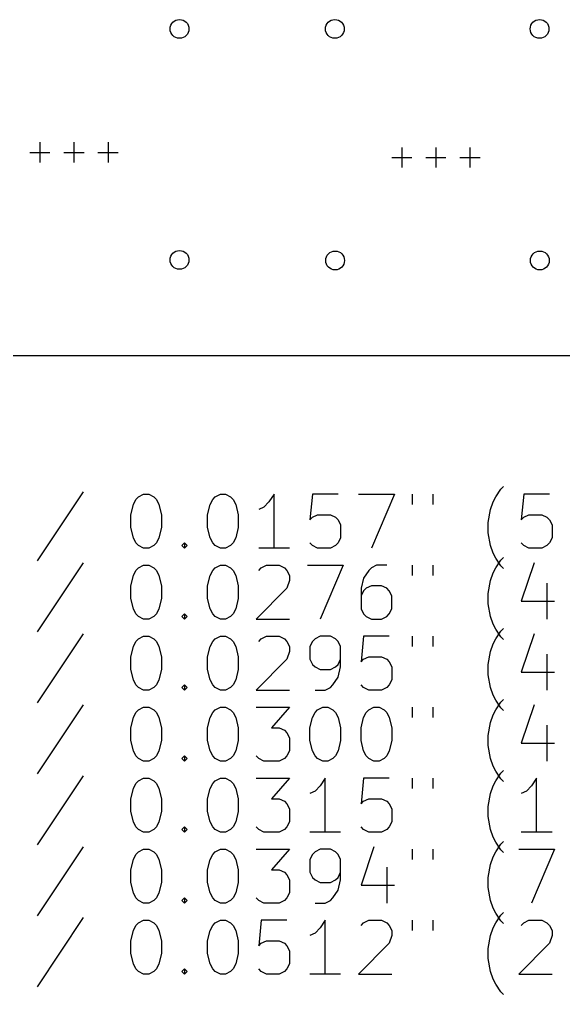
# Model space of a CAD drawing. Extents: x 2.9 to 8.93, y -5.83 to -2.73.
# Drawn here: x 3.603 to 4.4, y -5.829 to -4.402 of the extents above; entities that cross this region are included whole.
import ezdxf

# ---------------------------------------------------------------- set-up
doc = ezdxf.new("R2010")
doc.units = 0
doc.header["$MEASUREMENT"] = 0
doc.layers.add('BLACK', color=7, linetype='CONTINUOUS')

msp = doc.modelspace()

# ---------------------------------------------------------------- linework, layer by layer
at = {"layer": 'BLACK', "linetype": 'CONTINUOUS'}
for p, q in [((3.63268, -4.5815), (3.63268, -4.61103)), ((3.68268, -4.5815), (3.68268, -4.61103)), ((3.73268, -4.5815), (3.73268, -4.61103)), ((3.61791, -4.59627), (3.64744, -4.59627)), ((3.66791, -4.59627), (3.69744, -4.59627)), ((3.71791, -4.59627), (3.74744, -4.59627)), ((4.16299, -4.58901), (4.16299, -4.61854)), ((4.21299, -4.58901), (4.21299, -4.61854)), ((4.26299, -4.58901), (4.26299, -4.61854)), ((4.14823, -4.60378), (4.17776, -4.60378)), ((4.19823, -4.60378), (4.22776, -4.60378)), ((4.24823, -4.60378), (4.27776, -4.60378)), ((3.04724, -4.8937), (8.83465, -4.8937)), ((3.69624, -5.09309), (3.62875, -5.19433)), ((4.30067, -5.10059), (4.30816, -5.08934)), ((4.30816, -5.08934), (4.31191, -5.08559)), ((3.76973, -5.11184), (3.77348, -5.10434)), ((3.77348, -5.10434), (3.77723, -5.10059)), ((3.77723, -5.10059), (3.78473, -5.09684)), ((3.78473, -5.09684), (3.79223, -5.09684)), ((3.79223, -5.09684), (3.79973, -5.10059)), ((3.79973, -5.10059), (3.80348, -5.10434)), ((3.80348, -5.10434), (3.80723, -5.11184)), ((3.88222, -5.11184), (3.88597, -5.10434)), ((3.88597, -5.10434), (3.88972, -5.10059)), ((3.88972, -5.10059), (3.89722, -5.09684)), ((3.89722, -5.09684), (3.90472, -5.09684)), ((3.90472, -5.09684), (3.91221, -5.10059)), ((3.91221, -5.10059), (3.91596, -5.10434)), ((3.91596, -5.10434), (3.91971, -5.11184)), ((3.96846, -5.10809), (3.96096, -5.11559)), ((3.97596, -5.09684), (3.96846, -5.10809)), ((3.97596, -5.17558), (3.97596, -5.09684)), ((4.0322, -5.09684), (4.02845, -5.13434)), ((4.06969, -5.09684), (4.0322, -5.09684)), ((4.09969, -5.09684), (4.15218, -5.09684)), ((4.15218, -5.09684), (4.11844, -5.17558)), ((4.17843, -5.09684), (4.17843, -5.11184)), ((4.20843, -5.09684), (4.20843, -5.11184)), ((4.29317, -5.11934), (4.29692, -5.10809)), ((4.29692, -5.10809), (4.30067, -5.10059)), ((4.34191, -5.09684), (4.33816, -5.13434)), ((4.37941, -5.09684), (4.34191, -5.09684)), ((3.76598, -5.12684), (3.76973, -5.11184)), ((3.80723, -5.11184), (3.81098, -5.12684)), ((3.87847, -5.12684), (3.88222, -5.11184)), ((3.91971, -5.11184), (3.92346, -5.12684)), ((3.96096, -5.11559), (3.95346, -5.11934)), ((4.28942, -5.13809), (4.29317, -5.11934)), ((3.76598, -5.14558), (3.76598, -5.12684)), ((3.81098, -5.12684), (3.81098, -5.14558)), ((3.87847, -5.14558), (3.87847, -5.12684)), ((3.92346, -5.12684), (3.92346, -5.14558)), ((4.02845, -5.13434), (4.0322, -5.13059)), ((4.0322, -5.13059), (4.0397, -5.12684)), ((4.0397, -5.12684), (4.05845, -5.12684)), ((4.05845, -5.12684), (4.06594, -5.13059)), ((4.06594, -5.13059), (4.06969, -5.13434)), ((4.06969, -5.13434), (4.07344, -5.14184)), ((4.28942, -5.15308), (4.28942, -5.13809)), ((4.33816, -5.13434), (4.34191, -5.13059)), ((4.34191, -5.13059), (4.34941, -5.12684)), ((4.34941, -5.12684), (4.36816, -5.12684)), ((4.36816, -5.12684), (4.37566, -5.13059)), ((4.37566, -5.13059), (4.37941, -5.13434)), ((4.37941, -5.13434), (4.38316, -5.14184)), ((3.76973, -5.16058), (3.76598, -5.14558)), ((3.81098, -5.14558), (3.80723, -5.16058)), ((3.88222, -5.16058), (3.87847, -5.14558)), ((3.92346, -5.14558), (3.91971, -5.16058)), ((4.07344, -5.14184), (4.07344, -5.16058)), ((4.38316, -5.14184), (4.38316, -5.16058)), ((3.77348, -5.16808), (3.76973, -5.16058)), ((3.80723, -5.16058), (3.80348, -5.16808)), ((3.88597, -5.16808), (3.88222, -5.16058)), ((3.91971, -5.16058), (3.91596, -5.16808)), ((4.07344, -5.16058), (4.06969, -5.16808)), ((4.29317, -5.17183), (4.28942, -5.15308)), ((4.38316, -5.16058), (4.37941, -5.16808)), ((3.77723, -5.17183), (3.77348, -5.16808)), ((3.78473, -5.17558), (3.77723, -5.17183)), ((3.79223, -5.17558), (3.78473, -5.17558)), ((3.79973, -5.17183), (3.79223, -5.17558)), ((3.80348, -5.16808), (3.79973, -5.17183)), ((3.84097, -5.17183), (3.84472, -5.16808)), ((3.84472, -5.17558), (3.84097, -5.17183)), ((3.84472, -5.16808), (3.84847, -5.17183)), ((3.84472, -5.16808), (3.84472, -5.17558)), ((3.84847, -5.17183), (3.84472, -5.17558)), ((3.88972, -5.17183), (3.88597, -5.16808)), ((3.89722, -5.17558), (3.88972, -5.17183)), ((3.90472, -5.17558), (3.89722, -5.17558)), ((3.91221, -5.17183), (3.90472, -5.17558)), ((3.91596, -5.16808), (3.91221, -5.17183)), ((3.99845, -5.17558), (3.95346, -5.17558)), ((4.0322, -5.17183), (4.02845, -5.16808)), ((4.0397, -5.17558), (4.0322, -5.17183)), ((4.05845, -5.17558), (4.0397, -5.17558)), ((4.06594, -5.17183), (4.05845, -5.17558)), ((4.06969, -5.16808), (4.06594, -5.17183)), ((4.29692, -5.18308), (4.29317, -5.17183)), ((4.34191, -5.17183), (4.33816, -5.16808)), ((4.34941, -5.17558), (4.34191, -5.17183)), ((4.36816, -5.17558), (4.34941, -5.17558)), ((4.37566, -5.17183), (4.36816, -5.17558)), ((4.37941, -5.16808), (4.37566, -5.17183)), ((4.30067, -5.19058), (4.29692, -5.18308)), ((4.30816, -5.20183), (4.30067, -5.19058)), ((4.30067, -5.20453), (4.30816, -5.19328)), ((4.30816, -5.19328), (4.31191, -5.18953)), ((3.69624, -5.19703), (3.62875, -5.29827)), ((3.76973, -5.21578), (3.77348, -5.20828)), ((3.77348, -5.20828), (3.77723, -5.20453)), ((3.77723, -5.20453), (3.78473, -5.20078)), ((3.78473, -5.20078), (3.79223, -5.20078)), ((3.79223, -5.20078), (3.79973, -5.20453)), ((3.79973, -5.20453), (3.80348, -5.20828)), ((3.80348, -5.20828), (3.80723, -5.21578)), ((3.88222, -5.21578), (3.88597, -5.20828)), ((3.88597, -5.20828), (3.88972, -5.20453)), ((3.88972, -5.20453), (3.89722, -5.20078)), ((3.89722, -5.20078), (3.90472, -5.20078)), ((3.90472, -5.20078), (3.91221, -5.20453)), ((3.91221, -5.20453), (3.91596, -5.20828)), ((3.91596, -5.20828), (3.91971, -5.21578)), ((3.95346, -5.20828), (3.95721, -5.20453)), ((3.95721, -5.20453), (3.96471, -5.20078)), ((3.96471, -5.20078), (3.98346, -5.20078)), ((3.98346, -5.20078), (3.99095, -5.20453)), ((3.99095, -5.20453), (3.9947, -5.20828)), ((3.9947, -5.20828), (3.99845, -5.21578)), ((4.0247, -5.20078), (4.07719, -5.20078)), ((4.07719, -5.20078), (4.04345, -5.27952)), ((4.11469, -5.20828), (4.10719, -5.21953)), ((4.11844, -5.20453), (4.11469, -5.20828)), ((4.12594, -5.20078), (4.11844, -5.20453)), ((4.14094, -5.20078), (4.12594, -5.20078)), ((4.17843, -5.20078), (4.17843, -5.21578)), ((4.20843, -5.20078), (4.20843, -5.21578)), ((4.29692, -5.21203), (4.30067, -5.20453)), ((4.31191, -5.20558), (4.30816, -5.20183)), ((4.35691, -5.19703), (4.33816, -5.25327)), ((3.76598, -5.23077), (3.76973, -5.21578)), ((3.80723, -5.21578), (3.81098, -5.23077)), ((3.87847, -5.23077), (3.88222, -5.21578)), ((3.91971, -5.21578), (3.92346, -5.23077)), ((3.99845, -5.22328), (3.9947, -5.23452)), ((3.99845, -5.21578), (3.99845, -5.22328)), ((4.10719, -5.21953), (4.10344, -5.23452)), ((4.28942, -5.24202), (4.29317, -5.22328)), ((4.29317, -5.22328), (4.29692, -5.21203)), ((3.76598, -5.24952), (3.76598, -5.23077)), ((3.81098, -5.23077), (3.81098, -5.24952)), ((3.87847, -5.24952), (3.87847, -5.23077)), ((3.92346, -5.23077), (3.92346, -5.24952)), ((3.9947, -5.23452), (3.94971, -5.27952)), ((4.10344, -5.23452), (4.10344, -5.26452)), ((4.10719, -5.23827), (4.10344, -5.24577)), ((4.11094, -5.23452), (4.10719, -5.23827)), ((4.11844, -5.23077), (4.11094, -5.23452)), ((4.13344, -5.23077), (4.11844, -5.23077)), ((4.14094, -5.23452), (4.13344, -5.23077)), ((4.14469, -5.23827), (4.14094, -5.23452)), ((4.14843, -5.24577), (4.14469, -5.23827)), ((4.37566, -5.22702), (4.37566, -5.27952)), ((3.76973, -5.26452), (3.76598, -5.24952)), ((3.81098, -5.24952), (3.80723, -5.26452)), ((3.88222, -5.26452), (3.87847, -5.24952)), ((3.92346, -5.24952), (3.91971, -5.26452)), ((4.14843, -5.26452), (4.14843, -5.24577)), ((4.28942, -5.25702), (4.28942, -5.24202)), ((3.77348, -5.27202), (3.76973, -5.26452)), ((3.80723, -5.26452), (3.80348, -5.27202)), ((3.88597, -5.27202), (3.88222, -5.26452)), ((3.91971, -5.26452), (3.91596, -5.27202)), ((4.10344, -5.26452), (4.10719, -5.27202)), ((4.14469, -5.27202), (4.14843, -5.26452)), ((4.29317, -5.27577), (4.28942, -5.25702)), ((4.33816, -5.25327), (4.3869, -5.25327)), ((3.77723, -5.27577), (3.77348, -5.27202)), ((3.78473, -5.27952), (3.77723, -5.27577)), ((3.79223, -5.27952), (3.78473, -5.27952)), ((3.79973, -5.27577), (3.79223, -5.27952)), ((3.80348, -5.27202), (3.79973, -5.27577)), ((3.84097, -5.27577), (3.84472, -5.27202)), ((3.84472, -5.27952), (3.84097, -5.27577)), ((3.84472, -5.27202), (3.84847, -5.27577)), ((3.84472, -5.27202), (3.84472, -5.27952)), ((3.84847, -5.27577), (3.84472, -5.27952)), ((3.88972, -5.27577), (3.88597, -5.27202)), ((3.89722, -5.27952), (3.88972, -5.27577)), ((3.90472, -5.27952), (3.89722, -5.27952)), ((3.91221, -5.27577), (3.90472, -5.27952)), ((3.91596, -5.27202), (3.91221, -5.27577)), ((3.94971, -5.27952), (3.99845, -5.27952)), ((4.10719, -5.27202), (4.11094, -5.27577)), ((4.11094, -5.27577), (4.11844, -5.27952)), ((4.11844, -5.27952), (4.13344, -5.27952)), ((4.13344, -5.27952), (4.14094, -5.27577)), ((4.14094, -5.27577), (4.14469, -5.27202)), ((4.29692, -5.28702), (4.29317, -5.27577)), ((4.30067, -5.29452), (4.29692, -5.28702)), ((4.30816, -5.30576), (4.30067, -5.29452)), ((4.30816, -5.29722), (4.31191, -5.29347)), ((3.69624, -5.30097), (3.62875, -5.4022)), ((3.77348, -5.31221), (3.77723, -5.30846)), ((3.77723, -5.30846), (3.78473, -5.30471)), ((3.78473, -5.30471), (3.79223, -5.30471)), ((3.79223, -5.30471), (3.79973, -5.30846)), ((3.79973, -5.30846), (3.80348, -5.31221)), ((3.88597, -5.31221), (3.88972, -5.30846)), ((3.88972, -5.30846), (3.89722, -5.30471)), ((3.89722, -5.30471), (3.90472, -5.30471)), ((3.90472, -5.30471), (3.91221, -5.30846)), ((3.91221, -5.30846), (3.91596, -5.31221)), ((3.95346, -5.31221), (3.95721, -5.30846)), ((3.95721, -5.30846), (3.96471, -5.30471)), ((3.96471, -5.30471), (3.98346, -5.30471)), ((3.98346, -5.30471), (3.99095, -5.30846)), ((3.99095, -5.30846), (3.9947, -5.31221)), ((4.03595, -5.30846), (4.0322, -5.31221)), ((4.04345, -5.30471), (4.03595, -5.30846)), ((4.05845, -5.30471), (4.04345, -5.30471)), ((4.06594, -5.30846), (4.05845, -5.30471)), ((4.06969, -5.31221), (4.06594, -5.30846)), ((4.10719, -5.30471), (4.10344, -5.34221)), ((4.14469, -5.30471), (4.10719, -5.30471)), ((4.17843, -5.30471), (4.17843, -5.31971)), ((4.20843, -5.30471), (4.20843, -5.31971)), ((4.29692, -5.31596), (4.30067, -5.30846)), ((4.30067, -5.30846), (4.30816, -5.29722)), ((4.31191, -5.30951), (4.30816, -5.30576)), ((4.35691, -5.30097), (4.33816, -5.35721)), ((3.76598, -5.33471), (3.76973, -5.31971)), ((3.76973, -5.31971), (3.77348, -5.31221)), ((3.80348, -5.31221), (3.80723, -5.31971)), ((3.80723, -5.31971), (3.81098, -5.33471)), ((3.87847, -5.33471), (3.88222, -5.31971)), ((3.88222, -5.31971), (3.88597, -5.31221)), ((3.91596, -5.31221), (3.91971, -5.31971)), ((3.91971, -5.31971), (3.92346, -5.33471)), ((3.9947, -5.31221), (3.99845, -5.31971)), ((3.99845, -5.31971), (3.99845, -5.32721)), ((4.0322, -5.31221), (4.02845, -5.31971)), ((4.02845, -5.31971), (4.02845, -5.33846)), ((4.07344, -5.31971), (4.06969, -5.31221)), ((4.07344, -5.34971), (4.07344, -5.31971)), ((4.29317, -5.32721), (4.29692, -5.31596)), ((3.76598, -5.35346), (3.76598, -5.33471)), ((3.81098, -5.33471), (3.81098, -5.35346)), ((3.87847, -5.35346), (3.87847, -5.33471)), ((3.92346, -5.33471), (3.92346, -5.35346)), ((3.9947, -5.33846), (3.94971, -5.38346)), ((3.99845, -5.32721), (3.9947, -5.33846)), ((4.02845, -5.33846), (4.0322, -5.34596)), ((4.06969, -5.34596), (4.07344, -5.33846)), ((4.10344, -5.34221), (4.10719, -5.33846)), ((4.10719, -5.33846), (4.11469, -5.33471)), ((4.11469, -5.33471), (4.13344, -5.33471)), ((4.13344, -5.33471), (4.14094, -5.33846)), ((4.14094, -5.33846), (4.14469, -5.34221)), ((4.28942, -5.34596), (4.29317, -5.32721)), ((4.37566, -5.33096), (4.37566, -5.38346)), ((4.0322, -5.34596), (4.03595, -5.34971)), ((4.03595, -5.34971), (4.04345, -5.35346)), ((4.05845, -5.35346), (4.06594, -5.34971)), ((4.06594, -5.34971), (4.06969, -5.34596)), ((4.06969, -5.36471), (4.07344, -5.34971)), ((4.14469, -5.34221), (4.14843, -5.34971)), ((4.14843, -5.34971), (4.14843, -5.36846)), ((4.28942, -5.36096), (4.28942, -5.34596)), ((3.76973, -5.36846), (3.76598, -5.35346)), ((3.81098, -5.35346), (3.80723, -5.36846)), ((3.88222, -5.36846), (3.87847, -5.35346)), ((3.92346, -5.35346), (3.91971, -5.36846)), ((4.04345, -5.35346), (4.05845, -5.35346)), ((4.0622, -5.37596), (4.06969, -5.36471)), ((4.29317, -5.37971), (4.28942, -5.36096)), ((4.33816, -5.35721), (4.3869, -5.35721)), ((3.77348, -5.37596), (3.76973, -5.36846)), ((3.77723, -5.37971), (3.77348, -5.37596)), ((3.78473, -5.38346), (3.77723, -5.37971)), ((3.79973, -5.37971), (3.79223, -5.38346)), ((3.80348, -5.37596), (3.79973, -5.37971)), ((3.80723, -5.36846), (3.80348, -5.37596)), ((3.84097, -5.37971), (3.84472, -5.37596)), ((3.84472, -5.38346), (3.84097, -5.37971)), ((3.84472, -5.37596), (3.84847, -5.37971)), ((3.84472, -5.37596), (3.84472, -5.38346)), ((3.84847, -5.37971), (3.84472, -5.38346)), ((3.88597, -5.37596), (3.88222, -5.36846)), ((3.88972, -5.37971), (3.88597, -5.37596)), ((3.89722, -5.38346), (3.88972, -5.37971)), ((3.91221, -5.37971), (3.90472, -5.38346)), ((3.91596, -5.37596), (3.91221, -5.37971)), ((3.91971, -5.36846), (3.91596, -5.37596)), ((4.05095, -5.38346), (4.05845, -5.37971)), ((4.05845, -5.37971), (4.0622, -5.37596)), ((4.10719, -5.37971), (4.10344, -5.37596)), ((4.11469, -5.38346), (4.10719, -5.37971)), ((4.14094, -5.37971), (4.13344, -5.38346)), ((4.14469, -5.37596), (4.14094, -5.37971)), ((4.14843, -5.36846), (4.14469, -5.37596)), ((4.29692, -5.39095), (4.29317, -5.37971)), ((3.79223, -5.38346), (3.78473, -5.38346)), ((3.90472, -5.38346), (3.89722, -5.38346)), ((3.94971, -5.38346), (3.99845, -5.38346)), ((4.03595, -5.38346), (4.05095, -5.38346)), ((4.13344, -5.38346), (4.11469, -5.38346)), ((4.30067, -5.39845), (4.29692, -5.39095)), ((3.69624, -5.4049), (3.62875, -5.50614)), ((3.77723, -5.4124), (3.78473, -5.40865)), ((3.78473, -5.40865), (3.79223, -5.40865)), ((3.79223, -5.40865), (3.79973, -5.4124)), ((3.88972, -5.4124), (3.89722, -5.40865)), ((3.89722, -5.40865), (3.90472, -5.40865)), ((3.90472, -5.40865), (3.91221, -5.4124)), ((3.94971, -5.40865), (3.99845, -5.40865)), ((3.99845, -5.40865), (3.97221, -5.43865)), ((4.0397, -5.4124), (4.0472, -5.40865)), ((4.0472, -5.40865), (4.0547, -5.40865)), ((4.0547, -5.40865), (4.0622, -5.4124)), ((4.11469, -5.4124), (4.12219, -5.40865)), ((4.12219, -5.40865), (4.12969, -5.40865)), ((4.12969, -5.40865), (4.13719, -5.4124)), ((4.17843, -5.40865), (4.17843, -5.42365)), ((4.20843, -5.40865), (4.20843, -5.42365)), ((4.30816, -5.4097), (4.30067, -5.39845)), ((4.30067, -5.4124), (4.30816, -5.40115)), ((4.30816, -5.40115), (4.31191, -5.3974)), ((4.31191, -5.41345), (4.30816, -5.4097)), ((4.35691, -5.4049), (4.33816, -5.46115)), ((3.76598, -5.43865), (3.76973, -5.42365)), ((3.76973, -5.42365), (3.77348, -5.41615)), ((3.77348, -5.41615), (3.77723, -5.4124)), ((3.79973, -5.4124), (3.80348, -5.41615)), ((3.80348, -5.41615), (3.80723, -5.42365)), ((3.80723, -5.42365), (3.81098, -5.43865)), ((3.87847, -5.43865), (3.88222, -5.42365)), ((3.88222, -5.42365), (3.88597, -5.41615)), ((3.88597, -5.41615), (3.88972, -5.4124)), ((3.91221, -5.4124), (3.91596, -5.41615)), ((3.91596, -5.41615), (3.91971, -5.42365)), ((3.91971, -5.42365), (3.92346, -5.43865)), ((4.02845, -5.43865), (4.0322, -5.42365)), ((4.0322, -5.42365), (4.03595, -5.41615)), ((4.03595, -5.41615), (4.0397, -5.4124)), ((4.0622, -5.4124), (4.06594, -5.41615)), ((4.06594, -5.41615), (4.06969, -5.42365)), ((4.06969, -5.42365), (4.07344, -5.43865)), ((4.10344, -5.43865), (4.10719, -5.42365)), ((4.10719, -5.42365), (4.11094, -5.41615)), ((4.11094, -5.41615), (4.11469, -5.4124)), ((4.13719, -5.4124), (4.14094, -5.41615)), ((4.14094, -5.41615), (4.14469, -5.42365)), ((4.14469, -5.42365), (4.14843, -5.43865)), ((4.29317, -5.43115), (4.29692, -5.4199)), ((4.29692, -5.4199), (4.30067, -5.4124)), ((4.28942, -5.4499), (4.29317, -5.43115)), ((4.37566, -5.4349), (4.37566, -5.48739)), ((3.76598, -5.4574), (3.76598, -5.43865)), ((3.81098, -5.43865), (3.81098, -5.4574)), ((3.87847, -5.4574), (3.87847, -5.43865)), ((3.92346, -5.43865), (3.92346, -5.4574)), ((3.97221, -5.43865), (3.98346, -5.43865)), ((3.98346, -5.43865), (3.99095, -5.4424)), ((3.99095, -5.4424), (3.9947, -5.44615)), ((3.9947, -5.44615), (3.99845, -5.45365)), ((4.02845, -5.4574), (4.02845, -5.43865)), ((4.07344, -5.43865), (4.07344, -5.4574)), ((4.10344, -5.4574), (4.10344, -5.43865)), ((4.14843, -5.43865), (4.14843, -5.4574)), ((4.28942, -5.4649), (4.28942, -5.4499)), ((3.76973, -5.47239), (3.76598, -5.4574)), ((3.81098, -5.4574), (3.80723, -5.47239)), ((3.88222, -5.47239), (3.87847, -5.4574)), ((3.92346, -5.4574), (3.91971, -5.47239)), ((3.99845, -5.45365), (3.99845, -5.47239)), ((4.0322, -5.47239), (4.02845, -5.4574)), ((4.07344, -5.4574), (4.06969, -5.47239)), ((4.10719, -5.47239), (4.10344, -5.4574)), ((4.14843, -5.4574), (4.14469, -5.47239)), ((4.29317, -5.48364), (4.28942, -5.4649)), ((4.33816, -5.46115), (4.3869, -5.46115)), ((3.77348, -5.47989), (3.76973, -5.47239)), ((3.77723, -5.48364), (3.77348, -5.47989)), ((3.80348, -5.47989), (3.79973, -5.48364)), ((3.80723, -5.47239), (3.80348, -5.47989)), ((3.84097, -5.48364), (3.84472, -5.47989)), ((3.84472, -5.47989), (3.84847, -5.48364)), ((3.84472, -5.47989), (3.84472, -5.48739)), ((3.88597, -5.47989), (3.88222, -5.47239)), ((3.88972, -5.48364), (3.88597, -5.47989)), ((3.91596, -5.47989), (3.91221, -5.48364)), ((3.91971, -5.47239), (3.91596, -5.47989)), ((3.95346, -5.48364), (3.94971, -5.47989)), ((3.9947, -5.47989), (3.99095, -5.48364)), ((3.99845, -5.47239), (3.9947, -5.47989)), ((4.03595, -5.47989), (4.0322, -5.47239)), ((4.0397, -5.48364), (4.03595, -5.47989)), ((4.06594, -5.47989), (4.0622, -5.48364)), ((4.06969, -5.47239), (4.06594, -5.47989)), ((4.11094, -5.47989), (4.10719, -5.47239)), ((4.11469, -5.48364), (4.11094, -5.47989)), ((4.14094, -5.47989), (4.13719, -5.48364)), ((4.14469, -5.47239), (4.14094, -5.47989)), ((3.78473, -5.48739), (3.77723, -5.48364)), ((3.79223, -5.48739), (3.78473, -5.48739)), ((3.79973, -5.48364), (3.79223, -5.48739)), ((3.84472, -5.48739), (3.84097, -5.48364)), ((3.84847, -5.48364), (3.84472, -5.48739)), ((3.89722, -5.48739), (3.88972, -5.48364)), ((3.90472, -5.48739), (3.89722, -5.48739)), ((3.91221, -5.48364), (3.90472, -5.48739)), ((3.96096, -5.48739), (3.95346, -5.48364)), ((3.98346, -5.48739), (3.96096, -5.48739)), ((3.99095, -5.48364), (3.98346, -5.48739)), ((4.0472, -5.48739), (4.0397, -5.48364)), ((4.0547, -5.48739), (4.0472, -5.48739)), ((4.0622, -5.48364), (4.0547, -5.48739)), ((4.12219, -5.48739), (4.11469, -5.48364)), ((4.12969, -5.48739), (4.12219, -5.48739)), ((4.13719, -5.48364), (4.12969, -5.48739)), ((4.29692, -5.49489), (4.29317, -5.48364)), ((4.30067, -5.50239), (4.29692, -5.49489)), ((3.69624, -5.50884), (3.62875, -5.61008)), ((4.30816, -5.51364), (4.30067, -5.50239)), ((4.30067, -5.51634), (4.30816, -5.50509)), ((4.30816, -5.50509), (4.31191, -5.50134)), ((3.76973, -5.52759), (3.77348, -5.52009)), ((3.77348, -5.52009), (3.77723, -5.51634)), ((3.77723, -5.51634), (3.78473, -5.51259)), ((3.78473, -5.51259), (3.79223, -5.51259)), ((3.79223, -5.51259), (3.79973, -5.51634)), ((3.79973, -5.51634), (3.80348, -5.52009)), ((3.80348, -5.52009), (3.80723, -5.52759)), ((3.88222, -5.52759), (3.88597, -5.52009)), ((3.88597, -5.52009), (3.88972, -5.51634)), ((3.88972, -5.51634), (3.89722, -5.51259)), ((3.89722, -5.51259), (3.90472, -5.51259)), ((3.90472, -5.51259), (3.91221, -5.51634)), ((3.91221, -5.51634), (3.91596, -5.52009)), ((3.91596, -5.52009), (3.91971, -5.52759)), ((3.94971, -5.51259), (3.99845, -5.51259)), ((3.99845, -5.51259), (3.97221, -5.54259)), ((4.04345, -5.52384), (4.03595, -5.53134)), ((4.05095, -5.51259), (4.04345, -5.52384)), ((4.05095, -5.59133), (4.05095, -5.51259)), ((4.10719, -5.51259), (4.10344, -5.55008)), ((4.14469, -5.51259), (4.10719, -5.51259)), ((4.17843, -5.51259), (4.17843, -5.52759)), ((4.20843, -5.51259), (4.20843, -5.52759)), ((4.29317, -5.53509), (4.29692, -5.52384)), ((4.29692, -5.52384), (4.30067, -5.51634)), ((4.31191, -5.51739), (4.30816, -5.51364)), ((4.35316, -5.52384), (4.34566, -5.53134)), ((4.36066, -5.51259), (4.35316, -5.52384)), ((4.36066, -5.59133), (4.36066, -5.51259)), ((3.76598, -5.54259), (3.76973, -5.52759)), ((3.80723, -5.52759), (3.81098, -5.54259)), ((3.87847, -5.54259), (3.88222, -5.52759)), ((3.91971, -5.52759), (3.92346, -5.54259)), ((4.03595, -5.53134), (4.02845, -5.53509)), ((4.28942, -5.55383), (4.29317, -5.53509)), ((4.34566, -5.53134), (4.33816, -5.53509)), ((3.76598, -5.56133), (3.76598, -5.54259)), ((3.81098, -5.54259), (3.81098, -5.56133)), ((3.87847, -5.56133), (3.87847, -5.54259)), ((3.92346, -5.54259), (3.92346, -5.56133)), ((3.97221, -5.54259), (3.98346, -5.54259)), ((3.98346, -5.54259), (3.99095, -5.54633)), ((3.99095, -5.54633), (3.9947, -5.55008)), ((3.9947, -5.55008), (3.99845, -5.55758)), ((4.10344, -5.55008), (4.10719, -5.54633)), ((4.10719, -5.54633), (4.11469, -5.54259)), ((4.11469, -5.54259), (4.13344, -5.54259)), ((4.13344, -5.54259), (4.14094, -5.54633)), ((4.14094, -5.54633), (4.14469, -5.55008)), ((4.14469, -5.55008), (4.14843, -5.55758)), ((3.76973, -5.57633), (3.76598, -5.56133)), ((3.81098, -5.56133), (3.80723, -5.57633)), ((3.88222, -5.57633), (3.87847, -5.56133)), ((3.92346, -5.56133), (3.91971, -5.57633)), ((3.99845, -5.55758), (3.99845, -5.57633)), ((4.14843, -5.55758), (4.14843, -5.57633)), ((4.28942, -5.56883), (4.28942, -5.55383)), ((3.77348, -5.58383), (3.76973, -5.57633)), ((3.80723, -5.57633), (3.80348, -5.58383)), ((3.88597, -5.58383), (3.88222, -5.57633)), ((3.91971, -5.57633), (3.91596, -5.58383)), ((3.99845, -5.57633), (3.9947, -5.58383)), ((4.14843, -5.57633), (4.14469, -5.58383)), ((4.29317, -5.58758), (4.28942, -5.56883)), ((3.77723, -5.58758), (3.77348, -5.58383)), ((3.78473, -5.59133), (3.77723, -5.58758)), ((3.79223, -5.59133), (3.78473, -5.59133)), ((3.79973, -5.58758), (3.79223, -5.59133)), ((3.80348, -5.58383), (3.79973, -5.58758)), ((3.84097, -5.58758), (3.84472, -5.58383)), ((3.84472, -5.59133), (3.84097, -5.58758)), ((3.84472, -5.58383), (3.84847, -5.58758)), ((3.84472, -5.58383), (3.84472, -5.59133)), ((3.84847, -5.58758), (3.84472, -5.59133)), ((3.88972, -5.58758), (3.88597, -5.58383)), ((3.89722, -5.59133), (3.88972, -5.58758)), ((3.90472, -5.59133), (3.89722, -5.59133)), ((3.91221, -5.58758), (3.90472, -5.59133)), ((3.91596, -5.58383), (3.91221, -5.58758)), ((3.95346, -5.58758), (3.94971, -5.58383)), ((3.96096, -5.59133), (3.95346, -5.58758)), ((3.98346, -5.59133), (3.96096, -5.59133)), ((3.99095, -5.58758), (3.98346, -5.59133)), ((3.9947, -5.58383), (3.99095, -5.58758)), ((4.07344, -5.59133), (4.02845, -5.59133)), ((4.10719, -5.58758), (4.10344, -5.58383)), ((4.11469, -5.59133), (4.10719, -5.58758)), ((4.13344, -5.59133), (4.11469, -5.59133)), ((4.14094, -5.58758), (4.13344, -5.59133)), ((4.14469, -5.58383), (4.14094, -5.58758)), ((4.29692, -5.59883), (4.29317, -5.58758)), ((4.38316, -5.59133), (4.33816, -5.59133)), ((4.30067, -5.60633), (4.29692, -5.59883)), ((4.30816, -5.61758), (4.30067, -5.60633)), ((4.30067, -5.62028), (4.30816, -5.60903)), ((4.30816, -5.60903), (4.31191, -5.60528)), ((3.69624, -5.61278), (3.62875, -5.71401)), ((3.76973, -5.63152), (3.77348, -5.62403)), ((3.77348, -5.62403), (3.77723, -5.62028)), ((3.77723, -5.62028), (3.78473, -5.61653)), ((3.78473, -5.61653), (3.79223, -5.61653)), ((3.79223, -5.61653), (3.79973, -5.62028)), ((3.79973, -5.62028), (3.80348, -5.62403)), ((3.80348, -5.62403), (3.80723, -5.63152)), ((3.88222, -5.63152), (3.88597, -5.62403)), ((3.88597, -5.62403), (3.88972, -5.62028)), ((3.88972, -5.62028), (3.89722, -5.61653)), ((3.89722, -5.61653), (3.90472, -5.61653)), ((3.90472, -5.61653), (3.91221, -5.62028)), ((3.91221, -5.62028), (3.91596, -5.62403)), ((3.91596, -5.62403), (3.91971, -5.63152)), ((3.94971, -5.61653), (3.99845, -5.61653)), ((3.99845, -5.61653), (3.97221, -5.64652)), ((4.0322, -5.62403), (4.02845, -5.63152)), ((4.03595, -5.62028), (4.0322, -5.62403)), ((4.04345, -5.61653), (4.03595, -5.62028)), ((4.05845, -5.61653), (4.04345, -5.61653)), ((4.06594, -5.62028), (4.05845, -5.61653)), ((4.06969, -5.62403), (4.06594, -5.62028)), ((4.07344, -5.63152), (4.06969, -5.62403)), ((4.12219, -5.61278), (4.10344, -5.66902)), ((4.17843, -5.61653), (4.17843, -5.63152)), ((4.20843, -5.61653), (4.20843, -5.63152)), ((4.29692, -5.62777), (4.30067, -5.62028)), ((4.31191, -5.62133), (4.30816, -5.61758)), ((4.33441, -5.61653), (4.3869, -5.61653)), ((4.3869, -5.61653), (4.35316, -5.69527)), ((3.76598, -5.64652), (3.76973, -5.63152)), ((3.80723, -5.63152), (3.81098, -5.64652)), ((3.87847, -5.64652), (3.88222, -5.63152)), ((3.91971, -5.63152), (3.92346, -5.64652)), ((4.02845, -5.63152), (4.02845, -5.65027)), ((4.07344, -5.66152), (4.07344, -5.63152)), ((4.29317, -5.63902), (4.29692, -5.62777)), ((3.76598, -5.66527), (3.76598, -5.64652)), ((3.81098, -5.64652), (3.81098, -5.66527)), ((3.87847, -5.66527), (3.87847, -5.64652)), ((3.92346, -5.64652), (3.92346, -5.66527)), ((3.97221, -5.64652), (3.98346, -5.64652)), ((3.98346, -5.64652), (3.99095, -5.65027)), ((3.99095, -5.65027), (3.9947, -5.65402)), ((4.02845, -5.65027), (4.0322, -5.65777)), ((4.06969, -5.65777), (4.07344, -5.65027)), ((4.14094, -5.64277), (4.14094, -5.69527)), ((4.28942, -5.65777), (4.29317, -5.63902)), ((3.76973, -5.68027), (3.76598, -5.66527)), ((3.81098, -5.66527), (3.80723, -5.68027)), ((3.88222, -5.68027), (3.87847, -5.66527)), ((3.92346, -5.66527), (3.91971, -5.68027)), ((3.9947, -5.65402), (3.99845, -5.66152)), ((3.99845, -5.66152), (3.99845, -5.68027)), ((4.0322, -5.65777), (4.03595, -5.66152)), ((4.03595, -5.66152), (4.04345, -5.66527)), ((4.04345, -5.66527), (4.05845, -5.66527)), ((4.05845, -5.66527), (4.06594, -5.66152)), ((4.06594, -5.66152), (4.06969, -5.65777)), ((4.06969, -5.67652), (4.07344, -5.66152)), ((4.28942, -5.67277), (4.28942, -5.65777)), ((3.77348, -5.68777), (3.76973, -5.68027)), ((3.80723, -5.68027), (3.80348, -5.68777)), ((3.88597, -5.68777), (3.88222, -5.68027)), ((3.91971, -5.68027), (3.91596, -5.68777)), ((3.99845, -5.68027), (3.9947, -5.68777)), ((4.0622, -5.68777), (4.06969, -5.67652)), ((4.10344, -5.66902), (4.15218, -5.66902)), ((4.29317, -5.69152), (4.28942, -5.67277)), ((3.77723, -5.69152), (3.77348, -5.68777)), ((3.78473, -5.69527), (3.77723, -5.69152)), ((3.79223, -5.69527), (3.78473, -5.69527)), ((3.79973, -5.69152), (3.79223, -5.69527)), ((3.80348, -5.68777), (3.79973, -5.69152)), ((3.84097, -5.69152), (3.84472, -5.68777)), ((3.84472, -5.69527), (3.84097, -5.69152)), ((3.84472, -5.68777), (3.84847, -5.69152)), ((3.84472, -5.68777), (3.84472, -5.69527)), ((3.84847, -5.69152), (3.84472, -5.69527)), ((3.88972, -5.69152), (3.88597, -5.68777)), ((3.89722, -5.69527), (3.88972, -5.69152)), ((3.90472, -5.69527), (3.89722, -5.69527)), ((3.91221, -5.69152), (3.90472, -5.69527)), ((3.91596, -5.68777), (3.91221, -5.69152)), ((3.95346, -5.69152), (3.94971, -5.68777)), ((3.96096, -5.69527), (3.95346, -5.69152)), ((3.98346, -5.69527), (3.96096, -5.69527)), ((3.99095, -5.69152), (3.98346, -5.69527)), ((3.9947, -5.68777), (3.99095, -5.69152)), ((4.03595, -5.69527), (4.05095, -5.69527)), ((4.05095, -5.69527), (4.05845, -5.69152)), ((4.05845, -5.69152), (4.0622, -5.68777)), ((4.29692, -5.70277), (4.29317, -5.69152)), ((4.30067, -5.71026), (4.29692, -5.70277)), ((4.30816, -5.71296), (4.31191, -5.70921)), ((3.69624, -5.71671), (3.62875, -5.81795)), ((3.77723, -5.72421), (3.78473, -5.72046)), ((3.78473, -5.72046), (3.79223, -5.72046)), ((3.79223, -5.72046), (3.79973, -5.72421)), ((3.88972, -5.72421), (3.89722, -5.72046)), ((3.89722, -5.72046), (3.90472, -5.72046)), ((3.90472, -5.72046), (3.91221, -5.72421)), ((3.95721, -5.72046), (3.95346, -5.75796)), ((3.9947, -5.72046), (3.95721, -5.72046)), ((4.05095, -5.72046), (4.04345, -5.73171)), ((4.05095, -5.7992), (4.05095, -5.72046)), ((4.10719, -5.72421), (4.11469, -5.72046)), ((4.11469, -5.72046), (4.13344, -5.72046)), ((4.13344, -5.72046), (4.14094, -5.72421)), ((4.17843, -5.72046), (4.17843, -5.73546)), ((4.20843, -5.72046), (4.20843, -5.73546)), ((4.30816, -5.72151), (4.30067, -5.71026)), ((4.30067, -5.72421), (4.30816, -5.71296)), ((4.31191, -5.72526), (4.30816, -5.72151)), ((4.34191, -5.72421), (4.34941, -5.72046)), ((4.34941, -5.72046), (4.36816, -5.72046)), ((4.36816, -5.72046), (4.37566, -5.72421)), ((3.76598, -5.75046), (3.76973, -5.73546)), ((3.76973, -5.73546), (3.77348, -5.72796)), ((3.77348, -5.72796), (3.77723, -5.72421)), ((3.79973, -5.72421), (3.80348, -5.72796)), ((3.80348, -5.72796), (3.80723, -5.73546)), ((3.80723, -5.73546), (3.81098, -5.75046)), ((3.87847, -5.75046), (3.88222, -5.73546)), ((3.88222, -5.73546), (3.88597, -5.72796)), ((3.88597, -5.72796), (3.88972, -5.72421)), ((3.91221, -5.72421), (3.91596, -5.72796)), ((3.91596, -5.72796), (3.91971, -5.73546)), ((3.91971, -5.73546), (3.92346, -5.75046)), ((4.04345, -5.73171), (4.03595, -5.73921)), ((4.10344, -5.72796), (4.10719, -5.72421)), ((4.14094, -5.72421), (4.14469, -5.72796)), ((4.14469, -5.72796), (4.14843, -5.73546)), ((4.14843, -5.73546), (4.14843, -5.74296)), ((4.29317, -5.74296), (4.29692, -5.73171)), ((4.29692, -5.73171), (4.30067, -5.72421)), ((4.33816, -5.72796), (4.34191, -5.72421)), ((4.37566, -5.72421), (4.37941, -5.72796)), ((4.37941, -5.72796), (4.38316, -5.73546)), ((4.38316, -5.73546), (4.38316, -5.74296)), ((3.76598, -5.76921), (3.76598, -5.75046)), ((3.81098, -5.75046), (3.81098, -5.76921)), ((3.87847, -5.76921), (3.87847, -5.75046)), ((3.92346, -5.75046), (3.92346, -5.76921)), ((3.95721, -5.75421), (3.96471, -5.75046)), ((3.96471, -5.75046), (3.98346, -5.75046)), ((3.98346, -5.75046), (3.99095, -5.75421)), ((4.03595, -5.73921), (4.02845, -5.74296)), ((4.14843, -5.74296), (4.14469, -5.75421)), ((4.28942, -5.76171), (4.29317, -5.74296)), ((4.38316, -5.74296), (4.37941, -5.75421)), ((3.95346, -5.75796), (3.95721, -5.75421)), ((3.99095, -5.75421), (3.9947, -5.75796)), ((3.9947, -5.75796), (3.99845, -5.76546)), ((3.99845, -5.76546), (3.99845, -5.78421)), ((4.14469, -5.75421), (4.09969, -5.7992)), ((4.28942, -5.77671), (4.28942, -5.76171)), ((4.37941, -5.75421), (4.33441, -5.7992)), ((3.76973, -5.78421), (3.76598, -5.76921)), ((3.81098, -5.76921), (3.80723, -5.78421)), ((3.88222, -5.78421), (3.87847, -5.76921)), ((3.92346, -5.76921), (3.91971, -5.78421)), ((4.29317, -5.79545), (4.28942, -5.77671)), ((3.77348, -5.7917), (3.76973, -5.78421)), ((3.77723, -5.79545), (3.77348, -5.7917)), ((3.80348, -5.7917), (3.79973, -5.79545)), ((3.80723, -5.78421), (3.80348, -5.7917)), ((3.84097, -5.79545), (3.84472, -5.7917)), ((3.84472, -5.7917), (3.84847, -5.79545)), ((3.84472, -5.7917), (3.84472, -5.7992)), ((3.88597, -5.7917), (3.88222, -5.78421)), ((3.88972, -5.79545), (3.88597, -5.7917)), ((3.91596, -5.7917), (3.91221, -5.79545)), ((3.91971, -5.78421), (3.91596, -5.7917)), ((3.95721, -5.79545), (3.95346, -5.7917)), ((3.9947, -5.7917), (3.99095, -5.79545)), ((3.99845, -5.78421), (3.9947, -5.7917)), ((3.78473, -5.7992), (3.77723, -5.79545)), ((3.79223, -5.7992), (3.78473, -5.7992)), ((3.79973, -5.79545), (3.79223, -5.7992)), ((3.84472, -5.7992), (3.84097, -5.79545)), ((3.84847, -5.79545), (3.84472, -5.7992)), ((3.89722, -5.7992), (3.88972, -5.79545)), ((3.90472, -5.7992), (3.89722, -5.7992)), ((3.91221, -5.79545), (3.90472, -5.7992)), ((3.96471, -5.7992), (3.95721, -5.79545)), ((3.98346, -5.7992), (3.96471, -5.7992)), ((3.99095, -5.79545), (3.98346, -5.7992)), ((4.07344, -5.7992), (4.02845, -5.7992)), ((4.09969, -5.7992), (4.14843, -5.7992)), ((4.29692, -5.8067), (4.29317, -5.79545)), ((4.30067, -5.8142), (4.29692, -5.8067)), ((4.33441, -5.7992), (4.38316, -5.7992)), ((4.30816, -5.82545), (4.30067, -5.8142)), ((4.31191, -5.8292), (4.30816, -5.82545))]:
    msp.add_line(p, q, dxfattribs=at)
at = {"layer": 'BLACK'}
for centre in [(3.8374, -4.41556), (4.06496, -4.41556), (4.36496, -4.41556), (3.8374, -4.75375), (4.06535, -4.75453), (4.36535, -4.75453)]:
    msp.add_circle(centre, 0.01378, dxfattribs=at)

doc.saveas('drawing.dxf')
